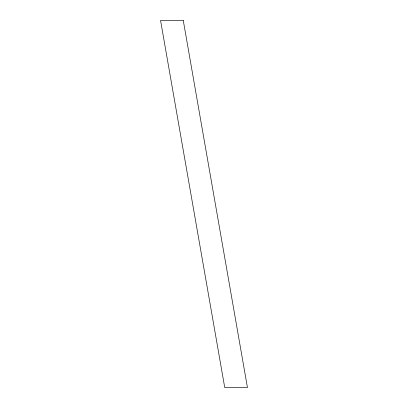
<?xml version="1.0" encoding="UTF-8"?>
<svg xmlns="http://www.w3.org/2000/svg" width="408" height="408" viewBox="0 0 408 408"><rect width="100%" height="100%" fill="white"/><g stroke="black" fill="none" stroke-linecap="round" stroke-linejoin="round"><path stroke-width="0.61" d="M183.258 20.4L160.548 20.4L224.742 387.6L247.452 387.6L183.258 20.4"/></g></svg>
